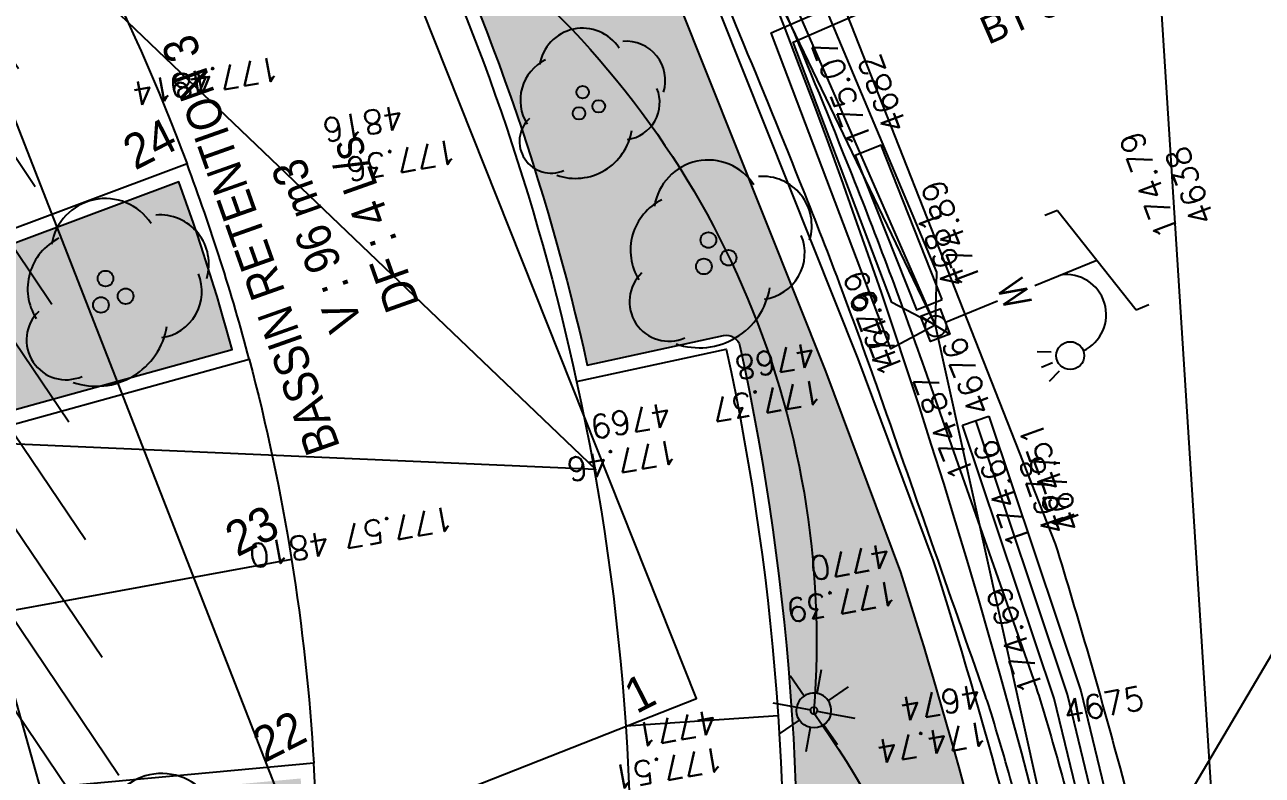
# Model space of a CAD drawing. Extents: x -2313930 to 3286427, y -3858277 to 2572692.
# Drawn here: x 7210 to 8988, y 6452 to 7530 of the extents above; entities that cross this region are included whole.
import ezdxf
from ezdxf.enums import TextEntityAlignment as Align
from ezdxf.lldxf.tags import DXFTag

# ---------------------------------------------------------------- set-up
doc = ezdxf.new("R2010")
doc.units = 0
for name, color, linetype, lineweight in [('_GAZELEC-RESERVATION 2', 132, 'Continuous', 18), ('Fond topo - P', 252, 'Continuous', 50), ('Fond topo - VOI', 252, 'Continuous', 25)]:
    doc.layers.add(name, color=color, linetype=linetype, lineweight=lineweight)
for name, color, linetype in [('AEP_SSL', 252, 'Continuous'), ('CAB_SSL', 252, 'Continuous'), ('EDF_SSL', 252, 'Texte-Electricite'), ('Fond topo - CLO_MUR', 252, 'Continuous'), ('Fond topo - EDF', 252, 'Continuous'), ('Fond topo - Z_500', 252, 'Continuous'), ('prlm-VRD', 2, 'Continuous'), ('SA - arbuste', 252, 'Continuous'), ('SA - bordure', 252, 'Continuous'), ('SA - bât D', 252, 'Continuous'), ('SA - CAB-réso', 252, 'Continuous'), ('SA - couvre sol', 252, 'Continuous'), ('SA - ECL-réso', 252, 'Eclairage public'), ('SA - EDF-réso', 252, 'Texte-BT'), ('SA - enrobé', 252, 'Continuous'), ('SA - EP-réso', 252, 'EP'), ('SA - EU-réso', 252, 'EU'), ('SA - EVMV', 252, 'Continuous'), ('SA - limite revêtement', 252, 'Continuous'), ('SA - marquage au sol', 252, 'Continuous'), ('TELECOM_SSL', 252, 'Texte-Telecom'), ('UNITAIRE SSL', 252, 'UNITAIRE')]:
    doc.layers.add(name, color=color, linetype=linetype)
for name, color, linetype, plot in [('Fond topo - N', 252, 'Continuous', False), ('Fond topo - NCACHE', 252, 'Continuous', False), ('Fond topo - ZCACHE', 252, 'Continuous', False)]:
    doc.layers.add(name, color=color, linetype=linetype, plot=plot)
doc.styles.add('Arial', font='arial.ttf')
doc.styles.add('Lignes', font='arial.ttf', dxfattribs={"height": 0.35})
doc.styles.add('SIMPLEX', font='simplex_.ttf', dxfattribs={"height": 1.25})
doc.styles.add('TP-C_Autocad_Standard', font='simplex_.ttf', dxfattribs={"height": 1})
doc.styles.add('Tronçons', font='arial.ttf', dxfattribs={"height": 0.25})
tags = doc.linetypes.add('Eclairage public', pattern='A,5,-0.25,["ECL",Lignes,S=1,R=0,X=0,Y=-0.18],-1.25', length=6.5).pattern_tags.tags
tags[15:16] = [DXFTag(74, 4), DXFTag(75, 0), DXFTag(340, '0'), DXFTag(46, 0.0), DXFTag(50, 0.0), DXFTag(44, 0.0), DXFTag(45, 0.0)]
tags[4:5] = [DXFTag(74, 4), DXFTag(75, 0), DXFTag(340, '0'), DXFTag(46, 0.0), DXFTag(50, 0.0), DXFTag(44, 0.0), DXFTag(45, 0.0)]
tags = doc.linetypes.add('EP', pattern='A,5,-0.25,["EP",Lignes,S=1,R=0,X=0,Y=-0.18],-1.25', length=6.5).pattern_tags.tags
tags[15:16] = [DXFTag(74, 4), DXFTag(75, 0), DXFTag(340, '0'), DXFTag(46, 0.0), DXFTag(50, 0.0), DXFTag(44, 0.0), DXFTag(45, 0.0)]
tags[4:5] = [DXFTag(74, 4), DXFTag(75, 0), DXFTag(340, '0'), DXFTag(46, 0.0), DXFTag(50, 0.0), DXFTag(44, 0.0), DXFTag(45, 0.0)]
tags = doc.linetypes.add('EU', pattern='A,5,-0.25,["EU",Lignes,S=1,R=0,X=0,Y=-0.18],-1.25', length=6.5).pattern_tags.tags
tags[15:16] = [DXFTag(74, 4), DXFTag(75, 0), DXFTag(340, '0'), DXFTag(46, 0.0), DXFTag(50, 0.0), DXFTag(44, 0.0), DXFTag(45, 0.0)]
tags[4:5] = [DXFTag(74, 4), DXFTag(75, 0), DXFTag(340, '0'), DXFTag(46, 0.0), DXFTag(50, 0.0), DXFTag(44, 0.0), DXFTag(45, 0.0)]
tags = doc.linetypes.add('L16', pattern=[0.37500001490116125, 0.300000011920929, -0.07500000298023224]).pattern_tags.tags
tags[6:7] = [DXFTag(74, 4), DXFTag(75, 0), DXFTag(340, '0'), DXFTag(46, 0.0), DXFTag(50, 0.0), DXFTag(44, 0.0), DXFTag(45, 0.0)]
tags[4:5] = [DXFTag(74, 4), DXFTag(75, 0), DXFTag(340, '0'), DXFTag(46, 0.0), DXFTag(50, 0.0), DXFTag(44, 0.0), DXFTag(45, 0.0)]
tags = doc.linetypes.add('Texte-BT', pattern='A,5,-0.25,["BT",Lignes,S=1,R=0,X=0,Y=-0.18],-1.25', length=6.5).pattern_tags.tags
tags[15:16] = [DXFTag(74, 4), DXFTag(75, 0), DXFTag(340, '0'), DXFTag(46, 0.0), DXFTag(50, 0.0), DXFTag(44, 0.0), DXFTag(45, 0.0)]
tags[4:5] = [DXFTag(74, 4), DXFTag(75, 0), DXFTag(340, '0'), DXFTag(46, 0.0), DXFTag(50, 0.0), DXFTag(44, 0.0), DXFTag(45, 0.0)]
tags = doc.linetypes.add('Texte-Electricite', pattern='A,5,-0.25,["ELEC",Lignes,S=1,R=0,X=0,Y=-0.18],-1.25', length=6.5).pattern_tags.tags
tags[15:16] = [DXFTag(74, 4), DXFTag(75, 0), DXFTag(340, '0'), DXFTag(46, 0.0), DXFTag(50, 0.0), DXFTag(44, 0.0), DXFTag(45, 0.0)]
tags[4:5] = [DXFTag(74, 4), DXFTag(75, 0), DXFTag(340, '0'), DXFTag(46, 0.0), DXFTag(50, 0.0), DXFTag(44, 0.0), DXFTag(45, 0.0)]
tags = doc.linetypes.add('Texte-Telecom', pattern='A,5,-0.25,["TEL",Lignes,S=1,R=0,X=0,Y=-0.18],-1.25', length=6.5).pattern_tags.tags
tags[15:16] = [DXFTag(74, 4), DXFTag(75, 0), DXFTag(340, '0'), DXFTag(46, 0.0), DXFTag(50, 0.0), DXFTag(44, 0.0), DXFTag(45, 0.0)]
tags[4:5] = [DXFTag(74, 4), DXFTag(75, 0), DXFTag(340, '0'), DXFTag(46, 0.0), DXFTag(50, 0.0), DXFTag(44, 0.0), DXFTag(45, 0.0)]
tags = doc.linetypes.add('UNITAIRE', pattern='A,0.25,-0.2000000029802322,0,-0.2000000029802322,0.25,-0.300000011920929,["UNI",TP-C_Autocad_Standard,S=0.1500000059604645,R=0,X=-0.1,Y=-0.05],-0.449999988079071', length=1.650000095367432).pattern_tags.tags
tags[23:24] = [DXFTag(74, 4), DXFTag(75, 0), DXFTag(340, '0'), DXFTag(46, 0.0), DXFTag(50, 0.0), DXFTag(44, 0.0), DXFTag(45, 0.0)]
tags[12:13] = [DXFTag(74, 4), DXFTag(75, 0), DXFTag(340, '0'), DXFTag(46, 0.0), DXFTag(50, 0.0), DXFTag(44, 0.0), DXFTag(45, 0.0)]
tags[10:11] = [DXFTag(74, 4), DXFTag(75, 0), DXFTag(340, '0'), DXFTag(46, 0.0), DXFTag(50, 0.0), DXFTag(44, 0.0), DXFTag(45, 0.0)]
tags[8:9] = [DXFTag(74, 4), DXFTag(75, 0), DXFTag(340, '0'), DXFTag(46, 0.0), DXFTag(50, 0.0), DXFTag(44, 0.0), DXFTag(45, 0.0)]
tags[6:7] = [DXFTag(74, 4), DXFTag(75, 0), DXFTag(340, '0'), DXFTag(46, 0.0), DXFTag(50, 0.0), DXFTag(44, 0.0), DXFTag(45, 0.0)]
tags[4:5] = [DXFTag(74, 4), DXFTag(75, 0), DXFTag(340, '0'), DXFTag(46, 0.0), DXFTag(50, 0.0), DXFTag(44, 0.0), DXFTag(45, 0.0)]
pattern_1 = [(349.2763985886067, (-277130161.1279894, -473864756.7787022), (22.32856350872324, 117.9043497231417), [37.5000005625, -202.5000030375]), (79.27639858860677, (-277130147.3110734, -473864759.3953308), (-235.8086994462835, 44.65712701744649), [15.000000225, -105.000001575]), (79.27639858860677, (-277130138.0997961, -473864761.1397498), (-235.8086994462835, 44.65712701744649), [15.000000225, -105.000001575]), (79.27639858860677, (-277130142.7054347, -473864760.2675403), (-235.8086994462835, 44.65712701744649), [18.75000028125, -101.25000151875]), (112.9664661186067, (-277130151.916716, -473864758.5231205), (-191.1515722884832, 280.4658259369293), [12.00000018, -420.7461593111922]), (45.58633105860677, (-277130133.4941673, -473864762.0119574), (22.32856353476547, 117.9043498154048), [12.00000018, -420.7461593111923]), (45.58633105860677, (-277130124.2828801, -473864763.7563783), (22.32856353476547, 117.9043498154048), [26.00000039, -406.6661590999923]), (112.9664661186067, (-277130161.1279894, -473864756.7787022), (-191.1515722884832, 280.4658259369293), [26.00000039, -406.6661590999922]), (349.2763985886067, (-277130073.3609553, -473864750.4999832), (22.32856350872324, 117.9043497231417), [44.42455106636825, -195.5754525336318]), (349.2763985886067, (-277130085.1249766, -473864728.4255323), (22.32856350872324, 117.9043497231417), [82.81008944215131, -56.09585564143782, 43.07431864611476, -58.01973967029608]), (349.2763985886067, (-277130096.7337571, -473864706.3804808), (22.32856350872324, 117.9043497231417), [119.4799495921992, -46.28746189431191, 29.47870124218051, -44.75389087130835]), (349.2763985886067, (-277130108.4191755, -473864684.3209158), (22.32856350872324, 117.9043497231417), [100.4611429069171, -139.5388606930829]), (349.2763985886067, (-277130104.5097786, -473864665.2146754), (22.32856350872324, 117.9043497231417), [65.56973938354608, -174.4302642164539])]

# ---------------------------------------------------------------- blocks, each defined once
blk = doc.blocks.new('Candélabre', base_point=(-13.42592592600001, -9.391534390999993))
for points in [[(-13.67592592600001, -9.391534390999993, -1), (-13.17592592600001, -9.391534390999993), (-13.37592592600001, -9.391534390999993, 1), (-13.475925926, -9.391534390999993)], [(-13.67592592600001, -9.391534390999993, -1), (-13.17592592600001, -9.391534390999993), (-13.37592592600001, -9.391534390999993, 1), (-13.475925926, -9.391534390999993)], [(-13.67592592600001, -9.391534390999993), (-13.475925926, -9.391534390999993, 1), (-13.37592592600001, -9.391534390999993), (-13.17592592600001, -9.391534390999993, -1)], [(-13.67592592600001, -9.391534390999993), (-13.475925926, -9.391534390999993, 1), (-13.37592592600001, -9.391534390999993), (-13.17592592600001, -9.391534390999993, -1)]]:
    blk.add_hatch(color=250).paths.add_polyline_path(points)
at = {"linetype": 'Continuous', "flags": 128}
for points in [[(-13.42592592600001, -9.141534390999993), (-13.42592592600001, -8.791534391999988)], [(-13.60270262100001, -9.214757695999992), (-13.850189994, -8.967270322999994)], [(-13.24914923200001, -9.214757696999996), (-13.001661857, -8.96727032199999)], [(-14.02592592600001, -9.391534390999993), (-13.67592592600001, -9.391534390999993)], [(-13.17592592600001, -9.391534390999993), (-12.825925927, -9.391534390999993)], [(-13.85018999600001, -9.815798461), (-13.60270262200001, -9.568311086999998)], [(-13.00166185800001, -9.815798458999993), (-13.249149231, -9.568311085999994)], [(-13.42592592600001, -9.991534390999988), (-13.42592592600001, -9.641534390999993)]]:
    blk.add_lwpolyline(points, dxfattribs=at)
for points in [[(-13.67592592600001, -9.391534390999993), (-13.475925926, -9.391534390999993, -1), (-13.37592592600001, -9.391534390999993), (-13.17592592600001, -9.391534390999993, 1)], [(-13.67592592600001, -9.391534390999993), (-13.475925926, -9.391534390999993, 1), (-13.37592592600001, -9.391534390999993), (-13.17592592600001, -9.391534390999993, -1)]]:
    blk.add_lwpolyline(points, format="xyb", close=True, dxfattribs=at)
blk = doc.blocks.new('EDF10')
at = {"ltscale": 2, "flags": 128}
blk.add_lwpolyline([(-0.5, -0.5), (-0.5, 0.5), (0.5, 0.5), (0.5, -0.5)], close=True, dxfattribs=at)
blk.add_lwpolyline([(-0.5, -0.5), (0.5, 0.5)], dxfattribs=at)
blk = doc.blocks.new('EDF02')
at = {"ltscale": 2}
for p, q in [((0.875, 2.75), (0.875, 2.95)), ((-0.875, 2.25), (0.875, 2.75)), ((0, 1.535431), (0, 2.5)), ((-0.875, 2.25), (-0.875, 2.05)), ((0.978086, 1.392164), (0.895804, 1.204402)), ((1.125, 1.349688), (1.125, 1.178214)), ((1.271914, 1.392164), (1.354196, 1.204402)), ((0, 0.15), (0, 0.9586370000000001))]:
    blk.add_line(p, q, dxfattribs=at)
for centre, radius in [((1.125, 1.625), 0.2), ((0, 0), 0.15)]:
    blk.add_circle(centre, radius, dxfattribs=at)
blk.add_arc((0.557686, 1.79611), 0.574625, 2.870977029506814, 166.0535219962534, dxfattribs=at)
at = {"style": 'SIMPLEX'}
blk.add_text('W', height=0.4, dxfattribs=at).set_placement((0, 1.217323), align=Align.MIDDLE_CENTER)
blk = doc.blocks.new('PTOPO')
at = {"layer": 'Fond topo - NCACHE', "style": 'SIMPLEX'}
blk.add_attdef('MAT', text='', height=0.34, dxfattribs=at).set_placement((0.09999999986030161, -0.09999999962747097), align=Align.TOP_LEFT)
at = {"layer": 'Fond topo - ZCACHE', "style": 'SIMPLEX'}
blk.add_attdef('ALT', (0.09999999986030161, 0.09999999962747097), '', height=0.34, dxfattribs=at)
blk = doc.blocks.new('A$C1F970F0F')
at = {"layer": 'SA - couvre sol'}
h = blk.add_hatch(dxfattribs=at)
h.set_pattern_fill('PELOUSE6', color=256, scale=20.0000003, angle=-10.72360141139323, style=0, pattern_type=2)
h.set_pattern_definition(pattern_1)
edge = h.paths.add_edge_path()
edge.add_line((7646.833733000393, 9004.239187634612), (7477.034909394343, 8929.894142197196))
edge.add_arc((7434.696929002223, 9026.329550800418), 105.3199535518038, 248.6552803840878, 293.7028870098457, ccw=False)
edge.add_line((7396.362750401272, 8928.233764092513), (7340.429076437112, 8871.198932294612))
edge.add_arc((7468.942843810095, 8745.1663500336), 180.0000005438222, 135.5584717013493, 219.3767829141741)
edge.add_arc((4686.176288028108, 6461.26392506193), 3419.999998216231, 12.585048785930383, 39.37678309475541, ccw=False)
edge.add_line((8024.006178657112, 7206.442835890936), (8219.509561664872, 7248.890723525209))
edge.add_arc((8223.753109693258, 7229.346100284074), 19.99999993767855, 12.249983647925774, 102.24998416524511, ccw=False)
edge.add_arc((4686.176201344639, 6461.263923183918), 3640.000084590873, -4.615344787991717, 12.24998357604062, ccw=False)
edge.add_arc((8294.437943437548, 6169.977445866316), 20.00000014751522, -94.6153446132571, -4.615344959063975, ccw=False)
edge.add_line((8292.82862597217, 6150.04229846682), (8093.418862683157, 6166.140179817832))
edge.add_arc((4686.175363890326, 6461.264035144361), 3420.000928369583, -9.235443775684189, -4.9504103777057935, ccw=False)
edge.add_line((8061.843408481891, 5912.381895936595), (8521.34448288443, 5951.967918737956))
edge.add_line((8521.34448288443, 5951.967918737956), (8610.609832601514, 4915.805915142612))
edge.add_line((8610.609832601513, 4915.805915142613), (8112.455023229381, 4872.889881516216))
edge.add_line((8112.455023229382, 4872.889881516216), (8135.919816270769, 4600.518498862564))
edge.add_line((8135.919816270769, 4600.518498862564), (8634.074625419682, 4643.434532436447))
edge.add_line((8634.074625419682, 4643.434532436448), (8744.797991940773, 3358.19512460702))
edge.add_line((8744.797991940773, 3358.195124607019), (8246.754370085053, 3315.288669890853))
edge.add_line((8246.754370085053, 3315.288669890853), (8265.505759157297, 3110.932708469081))
edge.add_line((8265.505759157297, 3110.932708469081), (8762.178919040502, 3156.443199355649))
edge.add_line((8762.178919040503, 3156.443199355648), (8787.07957847176, 2867.404761880945))
edge.add_line((8787.07957847176, 2867.404761880946), (8288.924769134286, 2824.48872843756))
edge.add_line((8288.924769134286, 2824.48872843756), (8303.969088563064, 2649.859355084878))
edge.add_line((8303.969088563066, 2649.859355084878), (8345.097518516532, 2658.459544537745))
edge.add_line((8345.097518516532, 2658.459544537744), (8336.330575091022, 2700.556345111646))
edge.add_line((8336.330575091022, 2700.556345111646), (9020.027266334513, 2842.897281088713))
edge.add_line((9020.027266334513, 2842.897281088713), (8947.20038422563, 3719.594510961972))
edge.add_line((8947.20038422563, 3719.594510961972), (8931.509215578299, 3908.486354448317))
edge.add_line((8931.509215578299, 3908.486354448317), (8875.194980365228, 4578.069331261042))
edge.add_line((8875.194980365228, 4578.069331261042), (8827.905410799856, 5026.715447751275))
edge.add_line((8827.905410799856, 5026.715447751276), (8772.223263227552, 5502.243613790299))
edge.add_arc((1776.092496253554, 4752.857531580154), 7036.151306560315, 6.113889428418106, 17.84258743998169)
edge.add_line((8473.81835812193, 6908.75490576587), (8366.257456928231, 7197.474337847268))
edge.add_line((8366.257456928231, 7197.474337847267), (7657.937547416321, 8986.453584762252))
edge.add_line((7657.937547416321, 8986.453584762254), (7654.260125354509, 8985.031741399463))
edge.add_line((7654.260125354508, 8985.031741399462), (7646.833733000392, 9004.23918763461))
h = blk.add_hatch(dxfattribs=at)
h.set_pattern_fill('PELOUSE6', color=256, scale=20.0000003, angle=-10.72360141139323, style=0, pattern_type=2)
h.set_pattern_definition(pattern_1)
edge = h.paths.add_edge_path()
edge.add_arc((4686.17633280365, 6461.263957909795), 2929.999943103911, 34.48608965995057, 42.89962862937583)
edge.add_arc((6700.681395940306, 8333.233251919955), 179.999999986126, 42.89962847510776, 139.7693510133963)
edge.add_arc((8036.110016895354, 7056.094568132154), 2027.519382076243, 136.5878893291629, 177.4536643126465)
edge.add_line((6010.592568096673, 7146.171807559098), (6018.948373371913, 7145.931843945988))
edge.add_line((6018.948373371913, 7145.931843945988), (6030.66105542983, 6828.889455646445))
edge.add_line((6030.661055429829, 6828.889455646445), (6086.545484387591, 6513.581804602189))
edge.add_line((6086.545484387591, 6513.581804602189), (6198.444306795145, 6127.414684863436))
edge.add_line((6198.444306795145, 6127.414684863435), (6298.474729685709, 5856.208511224729))
edge.add_line((6298.474729685709, 5856.20851122473), (6412.911502342192, 5600.584971789341))
edge.add_line((6412.911502342192, 5600.58497178934), (6430.976089253624, 5561.150698599641))
edge.add_line((6430.976089253624, 5561.150698599641), (6391.541816136887, 5543.086111698089))
edge.add_line((6391.541816136887, 5543.086111698089), (6373.477229225455, 5582.520384887787))
edge.add_line((6373.477229225455, 5582.520384887787), (6385.636062437989, 5588.090268212786))
edge.add_line((6385.636062437989, 5588.090268212785), (6270.263852773479, 5845.803342882811))
edge.add_line((6270.263852773479, 5845.803342882812), (6260.946051039006, 5842.366608122313))
edge.add_line((6260.946051039007, 5842.366608122313), (6247.104147932258, 5879.895286746139))
edge.add_line((6247.104147932258, 5879.895286746139), (6256.486317609877, 5883.355762637208))
edge.add_line((6256.486317609876, 5883.355762637208), (6193.646684101131, 6053.728895531077))
edge.add_line((6193.64668410113, 6053.728895531078), (6224.942961944316, 5457.232163833863))
edge.add_line((6224.942961944316, 5457.232163833862), (6349.299166892059, 5359.882025415485))
edge.add_line((6349.29916689206, 5359.882025415484), (6631.131740746965, 5067.486222945057))
edge.add_line((6631.131740746965, 5067.486222945058), (7007.85703846356, 4662.392471667164))
edge.add_arc((6266.884495562824, 4074.377509715027), 945.9396940674151, 15.593354854106678, 38.434526739372416, ccw=False)
edge.add_line((7178.007696354092, 4328.653772497254), (7183.460765751301, 4267.538145496965))
edge.add_line((7183.460765751301, 4267.538145496964), (7669.186119522447, 4309.38338142006))
edge.add_line((7669.186119522446, 4309.383381420061), (7572.789861443083, 5439.941213907456))
edge.add_line((7572.789861443084, 5439.941213907456), (7073.641136563043, 5396.939554527152))
edge.add_line((7073.641136563043, 5396.939554527152), (7049.790845618051, 5685.959026753412))
edge.add_line((7049.790845618052, 5685.959026753411), (7549.313860756474, 5728.992931432434))
edge.add_arc((8316.594495169884, 5740.649924566463), 767.3691793620403, 180.3057384606458, 180.870405297152, ccw=False)
edge.add_line((7549.236240977923, 5736.555152486859), (7069.119661158346, 5822.525488846271))
edge.add_arc((7072.644821027429, 5842.212368796683), 19.99999985711144, 176.038037171249, 259.8481260634846, ccw=False)
edge.add_arc((8504.663289780396, 5743.031176354228), 1455.448990157917, 169.2799127558144, 176.0380375514712, ccw=False)
edge.add_arc((4686.176394906122, 6461.263910698351), 2429.999890929686, -10.61202557555735, -2.87348500570751)
edge.add_arc((7133.095811341383, 6338.443570199892), 20.00000020604537, 90.1409179801426, 177.126514438636, ccw=False)
edge.add_line((7133.046621735704, 6358.44350999165), (7614.451910480803, 6359.627511750571))
edge.add_arc((4808.667676000008, 6462.331267599114), 2807.663304587354, -2.096335715599202, 3.063663128893586)
edge.add_line((7612.31817326701, 6612.388327016001), (7134.702083077234, 6568.527275144537))
edge.add_arc((7132.873113816116, 6588.443471704308), 20.00000034913729, 182.9755633723495, 275.24694149338035, ccw=False)
edge.add_arc((4686.176253983268, 6461.263919471268), 2430.000032833829, 2.975562460078157, 14.66949649561051)
edge.add_arc((7056.312932851384, 7081.709150914684), 20.00000017546606, 105.4364946998268, 194.6694959608697, ccw=False)
edge.add_line((7050.989529879269, 7100.987672291234), (7513.850932238078, 7228.798181061445))
edge.add_arc((4661.509376136225, 6453.410151785248), 2955.855028348035, 15.2079308550242, 20.10997397197326)
edge.add_line((7437.158970696407, 7469.701584797454), (6987.694531252516, 7301.450674901103))
edge.add_arc((6980.682960577042, 7320.181341844977), 20.00000018748722, 200.5227063343824, 290.522704699226, ccw=False)
edge.add_arc((4686.301945798502, 6461.319648332696), 2429.862781547547, 20.52251332408417, 34.12876932729812)
edge.add_arc((6713.483443369026, 7834.969993664992), 18.89001674430282, 120.96134875829961, 213.2758309628496, ccw=False)
edge.add_line((6703.765290681826, 7851.168457730977), (7101.268859919588, 8120.247909627737))
at = {"layer": 'SA - EVMV'}
h = blk.add_hatch(dxfattribs=at)
h.set_pattern_fill('_USER', color=256, scale=74.99999999999999, angle=-55.72360141139323, style=0, pattern_type=0)
h.set_pattern_definition([(304.2763985886068, (-277130161.1279894, -473864756.7787022), (61.97477650275113, 42.238928459823), [])])
h.paths.add_polyline_path([(6137.262643169798, 3161.503242351281), (5258.989506963931, 4651.014984356799), (5823.535050065982, 5411.828376675677), (6009.896409179055, 5810.580329425578), (6042.353956317322, 6037.937811191567), (5791.842057863324, 7412.226220178691), (5768.869517604411, 9187.383885517163), (6965.043931057882, 9781.279833201925), (7125.730307530321, 8202.475428701919), (7356.548247893039, 6578.483473019976), (7421.051285208732, 6215.102708379585), (8728.798868082513, 6201.995811803044), (8825.59209412568, 5455.189202343771), (8884.907463838514, 4910.231636065007), (8937.364138919358, 4349.844162727043), (8990.109761245629, 3720.436779551583), (8238.933497559277, 3575.005023445903)])
at = {"layer": 'AEP_SSL', "elevation": 9.999999999999998e-08, "flags": 128}
blk.add_lwpolyline([(-2009.46431272992, 953.3121996921549), (-1974.130445357614, -2549.104167440536), (-1760.191604675106, -3033.974676226209), (-1600.127185498399, -3169.916464212493), (-1007.958216168089, -3359.143878629571), (-742.7402135561805, -3373.227271705965), (185.7644486929067, -3466.149391532337), (1457.680139553027, -3407.246855666408), (3098.737656271729, -3442.411852942929), (4165.909978031491, -3426.731274088185), (4366.116630586753, -3387.312489108264), (5044.428961021786, -3091.927656257742), (5412.289028469191, -2796.609514369696), (5536.700633028197, -2598.110987192279), (5703.441363650248, 1048.232751273365), (5867.406317671058, 3278.047774201862), (6182.748241543506, 4434.064793799239), (6284.146511390897, 4550.427419959863), (6475.981668657886, 4711.41474985716), (8025.350887839351, 5692.826034684554), (8693.398131395103, 6258.370148193826), (10978.7345952306, 10130.53863316135)], dxfattribs=at)
at = {"layer": 'CAB_SSL', "elevation": 9.999999999999998e-08, "flags": 128}
blk.add_lwpolyline([(6357.382244577097, 13665.38073194157), (7167.913824917828, 10363.14942354549), (8524.013620640386, 7263.625340563319), (9014.566115532376, 5048.241415424802), (9331.65736662798, 4494.516644608388), (9609.924565656824, 1526.374867392593)], dxfattribs=at)
at = {"layer": 'EDF_SSL', "linetype": 'Texte-BT', "elevation": 9.999999999999998e-08, "flags": 128}
for points in [[(5612.361391073044, 14363.46747980959), (6246.532781220194, 13724.25700317935), (6357.382244577097, 13665.38073194157), (7195.027007582705, 10458.01868437479), (7167.913824917828, 10363.14942354549), (7274.310781860213, 10315.81191209642), (8525.555799840666, 7339.85704681924), (8524.013620640386, 7263.625340563319)], [(8524.013620640386, 7263.625340563319), (8459.928042499545, 7229.610973467812), (8288.05222718608, 7683.622949248241), (9071.077918716017, 8025.31585266558), (8983.387929349763, 8245.139402272796), (9529.334747824116, 8577.414722844465), (9560.418782140077, 9442.421182469938), (10047.20916481278, 9954.388809527749), (9865.114867474957, 10112.56962136422), (9951.970920383777, 10222.57024572477)], [(8524.013620640386, 7263.625340563319), (8461.497961426137, 7296.142476501983), (8319.857142832183, 7670.225192661744), (9103.270643793097, 8012.087326406587), (9014.439410370882, 8234.771776507823), (9553.835043282317, 8563.059900508317), (9585.062530241463, 9432.058361136227), (10083.3457000994, 9956.113192876675), (9899.518690702169, 10115.79916881698), (9971.591822304365, 10207.07766019496)]]:
    blk.add_lwpolyline(points, dxfattribs=at)
at = {"layer": 'Fond topo - CLO_MUR', "ltscale": 2, "flags": 128}
for points in [[(7704.479360740801, 9004.725410312763), (7890.729045339652, 8530.312057839654), (8115.455379568418, 7961.560565646816), (8412.913018683557, 7215.462729028824), (8521.066426186046, 6925.152866816355, -0.05126087498175574), (8821.93887091529, 5507.568869198057, 0.004928567174635756), (8877.50638213524, 5033.019703958378, -0.01070257213543329), (8925.020301420172, 4582.245141237843), (8981.335464558413, 3912.651155894359), (9069.429617869233, 2852.165001627135)], [(7657.937547416321, 8986.453584762254), (7844.207263381278, 8511.989208482148), (8068.98201355978, 7943.115181745586), (8366.257456928231, 7197.474337847267), (8473.81835812193, 6908.75490576587, -0.05122082305910179), (8772.22326322755, 5502.243613790299, 0.004928567095368873), (8827.905410799856, 5026.715447751276, -0.01070257210499887), (8875.194977716645, 4578.06936294775), (8931.509215578299, 3908.486354448317), (9020.027266334513, 2842.897281088713)], [(9099.503661256442, 2857.806794675994), (9029.768841556068, 3674.135096516212, 0.002425562910648584), (8983.710465702206, 4214.184040082197, 0.003712242064006256), (8949.286593993262, 4566.656524031377, 6.456692749373129e-05), (8899.637225229711, 5038.181076498351, 0.001219712953851071), (8896.944855445985, 5063.135108859778, 0.006587350988445454), (8857.436212019315, 5382.482512331833, 0.004535956055060247), (8789.759041915275, 5844.853771577722, 0.008373546982798897), (8730.729712814556, 6186.365016694012, 0.01144280291853754), (8677.662638081798, 6434.381476339512, 0.007519788581091132), (8640.322305674863, 6581.408118145886, 0.008745650595407196), (8604.120482952056, 6706.717681165753, 0.009313419861410795), (8596.326318414738, 6730.447047271801, 0.0004915250826251473), (8439.867992029833, 7177.050549144014, 0.01093553292572849), (8329.567755130352, 7470.247039018259, 0.007040721940409205), (8142.006759480114, 7919.151573156228)]]:
    blk.add_lwpolyline(points, format="xyb", dxfattribs=at)
blk.add_lwpolyline([(8534.116962137092, 7300.51730988224), (8446.317124881496, 7522.229983489773), (8409.12707482073, 7507.502452023712), (8496.926912070778, 7285.789778512017)], close=True, dxfattribs=at)
for points in [[(8563.172449189697, 7120.169666674764), (8601.103958370422, 7132.866146903573)], [(8601.103958370422, 7132.866146903573), (8733.103864304598, 6738.508376501571), (8804.219186214588, 6444.811653562439), (9018.615865929203, 5145.697872519155), (9087.331641534867, 4589.768415002626), (9185.71962314218, 3739.387983717394), (9333.747721096257, 2056.517333270424), (9373.804383247696, 1726.926650755636)], [(9293.901573939202, 2053.012399911413), (9145.92158562188, 3735.336112174682), (9047.596707488077, 4585.171131491604), (8979.14970376109, 5139.184652497169), (8764.994147217849, 6436.837372900195), (8694.629676073428, 6727.43318326013), (8563.172449189697, 7120.169666674764)]]:
    blk.add_lwpolyline(points, dxfattribs=at)
at = {"layer": 'Fond topo - CLO_MUR', "linetype": 'L16', "ltscale": 2, "flags": 128}
blk.add_lwpolyline([(9313.824647497626, 2054.764866547332), (9165.820604393468, 3737.362047943871), (9067.464174520137, 4587.469773292867), (8998.882784879805, 5142.441262691174), (8784.606666707554, 6440.824513185565), (8713.866770131823, 6732.970779891681), (8582.138203759956, 7126.517906745582)], dxfattribs=at)
at = {"layer": 'Fond topo - VOI', "ltscale": 2, "flags": 128}
blk.add_lwpolyline([(7448.450433764484, 9217.432711513125), (7539.169354248895, 9254.021201034155, -0.411890888850125), (7824.22231697097, 9137.887069298855), (8287.770111103759, 7988.350156011345), (8696.41221682632, 6949.435703785932, -0.009319693279761941), (8789.439244110767, 6627.154401508205, -0.01707772057230449), (8830.86356864756, 6448.808012521618, -0.000554527928286707), (8873.68187850096, 6229.667676407851, -0.0005180132443277144), (8919.015206144883, 5994.98200582825, -0.00859422759592498), (8952.762000990348, 5801.39796927215, -0.004910682200987315), (9002.649081868538, 5461.150324703362, -0.001414814898365252), (9039.816559474872, 5201.623733881948, -0.003197382407561027), (9055.202987608423, 5086.637645854155, -5.007487638658802e-05), (9076.914827375647, 4915.954698811935, -2.710702401842055e-05), (9116.97421439334, 4600.645434950908, -0.003004064802647913), (9148.450255532847, 4340.281352213291, -0.001786606044778537), (9197.178037105623, 3902.011113522749), (9362.085816023537, 2037.254320594023), (9378.303941611852, 1858.888859066608)], format="xyb", dxfattribs=at)
at = {"layer": 'SA - arbuste', "ltscale": 1.200000047683716}
for centre in [(8017.367876041131, 7598.507944886461), (8012.155964092479, 7568.076221135389), (8040.519448348625, 7578.138554631898)]:
    blk.add_circle(centre, 9, dxfattribs=at)
at = {"layer": 'SA - arbuste', "ltscale": 1.5}
for centre in [(8198.031341560694, 7386.060761719755), (8226.970807048003, 7360.599023882057), (8191.516451750526, 7348.021106912332), (7331.845716787439, 7330.734433125675), (7360.785182206119, 7305.272695300971), (7325.330826771384, 7292.694778357243)]:
    blk.add_circle(centre, 11.25, dxfattribs=at)
at = {"layer": 'SA - arbuste', "ltscale": 0.800000011920929}
for centre, radius, start, end in [((8017.200029761346, 7627.901234478861), 62.512032, 32.90494452736273, 171.1222224813845), ((8079.609073812843, 7615.043775092916), 56.59152, 342.9842594908044, 94.63470456241697), ((7992.60448050834, 7586.73181252211), 64.770816, 116.3248625443805, 211.8320555822061), ((8074.609297384382, 7583.53923023217), 53.515008, 277.8831335487014, 22.28760153890703), ((7972.079551435438, 7527.652250306099), 45.49180799999999, 133.2696687023551, 293.7521367596177), ((8006.926360604148, 7556.736041687741), 82.09075199999998, 251.0377365658391, 350.7437826127198), ((8197.82153381096, 7422.802373643924), 78.14003999999998, 32.9049445848495, 171.1222226413906), ((8275.832838895434, 7406.73054945508), 70.73939999999999, 342.9842595967367, 94.63470461757107), ((7331.635908854695, 7367.476045084502), 78.14003999999998, 32.9049445848495, 171.1222224813845), ((8167.077097264977, 7371.340596336326), 80.96351999999999, 116.324862673362, 211.8320556380322), ((7409.647213939169, 7351.404220895656), 70.73939999999999, 342.9842595967367, 94.63470456241697), ((7300.891472285835, 7316.014267781235), 80.96351999999999, 116.3248626102021, 211.8320555073776), ((8269.583118372853, 7367.349868447775), 66.89375999999999, 277.8831335132367, 22.28760146519074), ((7403.397493393712, 7312.023539892684), 66.89375999999999, 277.8831337175755, 22.28760140524623), ((8141.420935928009, 7297.491143494435), 56.86476, 133.2696686513233, 293.7521366013054), ((8184.979447367407, 7333.845882701859), 102.61344, 251.0377365388965, 350.743782506156), ((7275.235310971743, 7242.164814935012), 56.86476, 133.2696686281367, 293.7521367921132), ((7318.793822411142, 7278.519554142436), 102.61344, 251.0377366399764, 350.7437826127198), ((7412.473597788623, 6536.09041691178), 83.34937599999999, 32.90494453679299, 171.122222747956)]:
    blk.add_arc(centre, radius, start, end, dxfattribs=at)
at = {"layer": 'SA - bordure', "elevation": 9.999999999999998e-08, "flags": 128}
for points in [[(7377.912303133283, 8937.40151477274), (7326.935044620447, 8885.998822022075, 0.3845585408183712), (7314.344701010286, 8618.282882064921, -0.1189188540116698), (8008.762250838065, 7182.667072578358), (8223.753109561545, 7229.346100214229, -0.07372200130540935), (8294.437943580353, 6169.977445744485), (8075.151323516688, 6187.679939009729, -0.02205204452703436), (8037.882685746923, 5890.243598312279), (8503.13493187769, 5930.325084689469), (8588.966998930831, 4934.01546626738), (8090.812189541371, 4891.099432549477), (8117.710265218964, 4578.875665201762), (8615.865074373425, 4621.791698679806), (8723.15515827564, 3376.404675635948), (8225.000348897962, 3333.488642105389), (8247.416687791472, 3089.191408542678), (8743.978728049058, 3134.691717514314), (8765.436744783749, 2885.614312914206), (8267.281935446275, 2842.698279470821), (8284.250231979246, 2645.736029715545)], [(7392.113082992906, 8923.318267660961), (7341.13582448007, 8871.915574910294, 0.3845585402556451), (7329.804515241603, 8630.971228842569, -0.1174364388792178), (8024.006177272055, 7206.44283558451), (8219.509561664872, 7248.890723525209, -0.414213566390127), (8243.29773292261, 7233.589648125115, -0.07372200136814289), (8314.373090861136, 6168.368128277893, -0.4142135693190591), (8292.82862597217, 6150.04229846682), (8093.418862683158, 6166.140179817832, -0.01869916432319161), (8061.843408481891, 5912.381895936595), (8521.34448288443, 5951.967918737956), (8610.609832601513, 4915.805915142613), (8112.455023229382, 4872.889881516216), (8135.919816270769, 4600.518498862564), (8634.074625419682, 4643.434532436448), (8744.797991940773, 3358.195124607019), (8246.754370085053, 3315.288669890853), (8265.505759157297, 3110.932708469081), (8762.178919040503, 3156.443199355648), (8787.07957847176, 2867.404761880946), (8288.924769134286, 2824.48872843756), (8304.176424340489, 2647.452670983562)], [(7633.669469462158, 6339.674716300604, 0.02605809049415018), (7631.103103215665, 6634.197565109461), (7132.873113495158, 6588.443471385939, 0.05106874003880187), (7056.312932571319, 7081.70915106251), (7538.311832372427, 7214.804121296649, 0.02476009810036266), (7448.94962701597, 7495.470609850445), (6980.682960525053, 7320.181341570459, 0.05928958460944116), (6715.044223976334, 7834.652031656822), (7129.292994216798, 8114.885499401262, 0.03793102981102866), (6847.190858420812, 8469.376475711182, 0.448929176355109), (6548.359163801135, 8462.840109695195, 0.1802867996624689), (5990.566606092258, 7146.026651659193)], [(7112.900078199147, 6587.405270960267, 0.05106873993652463), (7036.964878374047, 7076.644292085395, -0.4102981154760822), (7050.989529879269, 7100.987672291234), (7513.850932238078, 7228.798181061446, 0.02139245977515587), (7437.158970696407, 7469.701584797454), (6987.694531252517, 7301.450674901103, -0.414213559319059), (6961.952293898334, 7313.169770692741, 0.05928958515797771), (6698.482036738202, 7823.440700306689, -0.4143014340460295), (6703.837862160664, 7851.217581934368), (7101.439003088359, 8120.189162500496, 0.03624201714342074), (6832.535076851582, 8455.767356556842, 0.4497716766601062), (6563.260279393329, 8449.48916243595, 0.1803551462315874), (6010.547304919031, 7145.148202407152)]]:
    blk.add_lwpolyline(points, format="xyb", dxfattribs=at)
at = {"layer": 'SA - CAB-réso', "elevation": 9.999999999999998e-08, "flags": 128}
blk.add_lwpolyline([(9014.566115532376, 5048.241415424802), (8935.120619844252, 5117.710327440671, 0.09087497859259484), (7884.217388677309, 8639.080483669284), (7390.957962306487, 8489.118687360493), (6744.657857395806, 8309.685335149781), (5510.16022878775, 8004.412141119001, -0.2977231239250334), (5322.276951186663, 8053.934497477404), (4664.375473358868, 8848.007762671477), (4607.934646767239, 8916.130654775085, -0.05564552141704502), (4601.847878495041, 8925.4066386004, -0.366069999527649), (4649.300719062125, 9125.990703585443, -0.04315299786015206), (4656.642997819594, 9130.496374459515), (5002.349724613518, 9303.567502575448)], format="xyb", dxfattribs=at)
at = {"layer": 'SA - ECL-réso', "ltscale": 0.75, "elevation": 9.999999999999998e-08, "flags": 128}
blk.add_lwpolyline([(6079.62296544096, 7441.030052417758, -0.3688612105616934), (6913.385655810405, 8301.411355391892, -0.2546205328853831), (7642.34312649104, 8261.403504809092, -0.3073365536668565), (7868.785195376819, 7813.239566180241), (7870.647024769974, 7808.418928214736, -0.2495718796976199), (8349.543965804514, 6710.082718887611), (8349.52215911393, 6706.768986087925, -0.2136977009206384), (8597.694043863183, 5436.308932903066, -0.1946918286475566), (8695.712197281699, 4241.317790546431, -0.1897251175918905), (8808.86411701403, 3013.531902418893)], format="xyb", dxfattribs=at)
at = {"layer": 'SA - EDF-réso', "ltscale": 0.75, "flags": 128}
blk.add_lwpolyline([(7825.402460875883, 8713.943948472113), (8524.013620640386, 7263.625340563319)], dxfattribs=at)
at = {"layer": 'SA - enrobé'}
blk.add_lwpolyline([(5900.497056554697, 8590.419456090678), (6360.210637578124, 9053.969607238887), (7370.412407968218, 8625.864014690866), (6911.799090041725, 9536.10230415287), (7010.70128525668, 9585.742926046769), (7020.781452921752, 9564.310513012775), (7026.744363143154, 9567.115009892732), (7262.580432867897, 9105.719912583041), (7291.122638515357, 9119.14398292848), (7342.762054097051, 9009.348459506178), (7434.067245025048, 9026.616541510186), (7377.912303133283, 8937.40151477274), (7468.942843266607, 8745.166350041736), (4686.176285657987, 6461.263924183753), (8527.026134476295, 5741.917854959565), (8021.176637476873, 5699.405891852376), (8026.438139240248, 5638.331646462964), (8283.817952682304, 2650.753781131409), (7840.575959495666, 2552.961207407581), (8504.663795556335, 5743.031099718173), (4688.35858653882, 6461.895392988572), (6700.681395911883, 8333.233252020125), (8036.110024208943, 7056.094562955612), (5990.566606092258, 7146.026651659193)], dxfattribs=at)
at = {"layer": 'SA - EP-réso', "linetype": 'ByBlock', "elevation": 9.999999999999998e-08, "flags": 128}
blk.add_lwpolyline([(7613.636938190242, 6503.523661195764), (8181.174002113625, 6727.512981746641), (7590.375013237002, 8212.166070602638), (7031.497472177602, 7993.86377077918)], close=True, dxfattribs=at)
at = {"layer": 'SA - EU-réso', "ltscale": 0.75, "elevation": 9.999999999999998e-08, "flags": 128}
blk.add_lwpolyline([(6727.763208986407, 8417.020677996366), (7862.330741037192, 4370.375687025537)], dxfattribs=at)
at = {"layer": 'SA - limite revêtement', "elevation": 9.999999999999998e-08, "flags": 128}
for points in [[(7129.18299569923, 8114.811087045062, -0.05927682933817924), (7448.94962701597, 7495.470609850445)], [(7538.311832481263, 7214.804121370826, -0.04995269614730929), (7631.103103215665, 6634.197565109461)]]:
    blk.add_lwpolyline(points, format="xyb", dxfattribs=at)
at = {"layer": 'SA - limite revêtement', "flags": 128}
blk.add_lwpolyline([(8008.762251782235, 7182.667072683914, -0.07499702481949844), (8075.151323516688, 6187.679939009729)], format="xyb", dxfattribs=at)
at = {"layer": 'SA - marquage au sol', "elevation": 9.999999999999998e-08, "flags": 128}
for points in [[(7599.180429012363, 6926.996536493251), (7107.188251404836, 6837.031227221195)], [(8298.14491669646, 6702.26728665854), (8079.267325050689, 6687.662997324482)]]:
    blk.add_lwpolyline(points, dxfattribs=at)
at = {"layer": 'TELECOM_SSL', "elevation": 9.999999999999998e-08, "flags": 128}
blk.add_lwpolyline([(7841.511953198064, 8793.364340337244), (8208.726810858305, 7948.138615803483, -0.007040721839240258), (8397.077587162134, 7497.343837052334, -0.01093800396313773), (8508.52177737553, 7201.1019869791), (8665.003715774183, 6754.430979074621, -0.009313423122362415), (8673.643489578326, 6728.12715241504, -0.00874564846797897), (8710.551565770427, 6600.372952181415, -0.007519788914209596), (8748.430480995641, 6451.225653744532, -0.01144280291912039), (8802.19412141527, 6199.953696448178, -0.00837354707933268), (8861.638415546287, 5856.041691182468, -0.004535955738617154), (8929.506733873515, 5392.364504128472, -0.006587350438406998), (8969.250711234705, 5071.114902617336, -0.0006097294357551743), (8969.269962299762, 5070.938494237345), (8971.972351438188, 5045.89159855967), (9021.632488844032, 4574.264768469398, -0.003712241898370726), (9056.161354816471, 4220.717228063221, -0.002424751281234154), (9102.265154999788, 3680.146032422821), (9197.801856917396, 2869.258965941449), (9302.23992624581, 1719.285857485394)], format="xyb", dxfattribs=at)
at = {"layer": 'UNITAIRE SSL', "ltscale": 2, "elevation": 9.999999999999998e-08, "flags": 128}
blk.add_lwpolyline([(9277.160084539535, 1394.792913226968), (9210.309808990714, 2055.189423128942), (8725.000283435525, 9663.721154642295)], dxfattribs=at)
at = {"layer": 'Fond topo - EDF', "ltscale": 2}
for name, p, xscale, yscale, zscale, rotation in [('EDF02', (8524.807739971222, 7262.3069249942), 99.99999999999999, 99.99999999999999, 99.99999999999999, 292.3178498457697), ('EDF10', (8524.013620640386, 7263.625340563319), 38.9999999940103, 30, 99.99999999999997, 291.0573143772036)]:
    blk.add_blockref(name, p, dxfattribs=dict(at, xscale=xscale, yscale=yscale, zscale=zscale, rotation=rotation))
at = {"layer": 'Fond topo - P', "ltscale": 2}
ref = blk.add_blockref('PTOPO', (7500.808477079206, 7590.97938677279), dxfattribs=dict(at, xscale=99.99999999999994, yscale=99.99999999999994, zscale=99.99999999999994, rotation=190.0656205306617))
ref.add_attrib('MAT', '4814', dxfattribs={"layer": 'Fond topo - N', "color": 0, "ltscale": 2, "height": 33.99999999999999, "rotation": 190.0656204987762, "style": 'SIMPLEX'}).set_placement((7489.214635212647, 7599.077709340138), align=Align.TOP_LEFT)
ref.add_attrib('ALT', '177.49', (7578.606698719512, 7650.292811715732), dxfattribs={"layer": 'Fond topo - Z_500', "color": 0, "ltscale": 2, "height": 33.99999999999999, "rotation": 190.0656204987762, "style": 'SIMPLEX'})
ref = blk.add_blockref('PTOPO', (8446.712410377386, 7522.869796686636), dxfattribs=dict(at, xscale=99.99999999999999, yscale=99.99999999999999, zscale=99.99999999999999, rotation=110.5499856810219))
ref.add_attrib('MAT', '4682', dxfattribs={"layer": 'Fond topo - N', "color": 0, "ltscale": 2, "height": 33.99999999999999, "rotation": 110.5499856455753, "style": 'SIMPLEX'}).set_placement((8452.565829268598, 7535.74370405517), align=Align.TOP_LEFT)
ref.add_attrib('ALT', '175.07', (8433.838503220975, 7528.723215822039), dxfattribs={"layer": 'Fond topo - Z_500', "color": 0, "ltscale": 2, "height": 33.99999999999999, "rotation": 110.5499856455753, "style": 'SIMPLEX'})
ref = blk.add_blockref('PTOPO', (7773.936349640529, 7538.540532201953), dxfattribs=dict(at, xscale=99.99999999999994, yscale=99.99999999999994, zscale=99.99999999999994, rotation=190.0656205306617))
ref.add_attrib('MAT', '4816', dxfattribs={"layer": 'Fond topo - N', "color": 0, "ltscale": 2, "height": 33.99999999999999, "rotation": 190.0656204987762, "style": 'SIMPLEX'}).set_placement((7762.34250780863, 7546.638854952314), align=Align.TOP_LEFT)
ref.add_attrib('ALT', '177.36', (7833.148037812203, 7531.23895626181), dxfattribs={"layer": 'Fond topo - Z_500', "color": 0, "ltscale": 2, "height": 33.99999999999999, "rotation": 190.0656204987762, "style": 'SIMPLEX'})
ref = blk.add_blockref('PTOPO', (8888.283914142683, 7390.133790849261), dxfattribs=dict(at, xscale=99.99999999999996, yscale=99.99999999999996, zscale=99.99999999999996, rotation=110.566426129551))
ref.add_attrib('MAT', '4638', dxfattribs={"layer": 'Fond topo - N', "color": 0, "ltscale": 2, "height": 33.99999999999999, "rotation": 110.5664260914847, "style": 'SIMPLEX'}).set_placement((8894.13363882697, 7403.009377072378), align=Align.TOP_LEFT)
ref.add_attrib('ALT', '174.79', (8875.408327697563, 7395.983515362319), dxfattribs={"layer": 'Fond topo - Z_500', "color": 0, "ltscale": 2, "height": 33.99999999999999, "rotation": 110.5664260914847, "style": 'SIMPLEX'})
ref = blk.add_blockref('PTOPO', (8532.042058137764, 7299.601749538949), dxfattribs=dict(at, xscale=99.99999999999999, yscale=99.99999999999999, zscale=99.99999999999999, rotation=110.7012433169668))
ref.add_attrib('MAT', '4681', dxfattribs={"layer": 'Fond topo - N', "color": 0, "ltscale": 2, "height": 33.99999999999999, "rotation": 110.7012432718894, "style": 'SIMPLEX'}).set_placement((8537.861470565895, 7312.49106457572), align=Align.TOP_LEFT)
ref.add_attrib('ALT', '174.89', (8590.853868665705, 7326.347359247698), dxfattribs={"layer": 'Fond topo - Z_500', "color": 0, "ltscale": 2, "height": 33.99999999999999, "rotation": 110.7012432718894, "style": 'SIMPLEX'})
ref = blk.add_blockref('PTOPO', (8434.922133325505, 7182.905988844974), dxfattribs=dict(at, xscale=99.99999999999999, yscale=99.99999999999999, zscale=99.99999999999999, rotation=110.8626232163836))
ref.add_attrib('MAT', '4679', dxfattribs={"layer": 'Fond topo - N', "color": 0, "ltscale": 2, "height": 33.99999999999999, "rotation": 110.8626231893315, "style": 'SIMPLEX'}).set_placement((8440.7052181266, 7195.811643740008), align=Align.TOP_LEFT)
ref.add_attrib('ALT', '174.99', (8479.388816318773, 7197.31537564299), dxfattribs={"layer": 'Fond topo - Z_500', "color": 0, "ltscale": 2, "height": 33.99999999999999, "rotation": 110.8626231893315, "style": 'SIMPLEX'})
ref = blk.add_blockref('PTOPO', (8568.762451584551, 7116.506099612672), dxfattribs=dict(at, xscale=99.99999999999999, yscale=99.99999999999999, zscale=99.99999999999999, rotation=111.0719164111462))
ref.add_attrib('MAT', '4676', dxfattribs={"layer": 'Fond topo - N', "color": 0, "ltscale": 2, "height": 33.99999999999999, "rotation": 111.0719163781288, "style": 'SIMPLEX'}).set_placement((8574.49835555282, 7129.432793357481), align=Align.TOP_LEFT)
ref.add_attrib('ALT', '174.87', (8580.368218997182, 7048.920068586262), dxfattribs={"layer": 'Fond topo - Z_500', "color": 0, "ltscale": 2, "height": 33.99999999999999, "rotation": 111.0719163781288, "style": 'SIMPLEX'})
ref = blk.add_blockref('PTOPO', (8366.257456928231, 7197.474337847267), dxfattribs=dict(at, xscale=99.99999999999994, yscale=99.99999999999994, zscale=99.99999999999994, rotation=190.0656205306617))
ref.add_attrib('MAT', '4768', dxfattribs={"layer": 'Fond topo - N', "color": 0, "ltscale": 2, "height": 33.99999999999999, "rotation": 190.0656204987762, "style": 'SIMPLEX'}).set_placement((8354.663615079002, 7205.572660506121), align=Align.TOP_LEFT)
ref.add_attrib('ALT', '177.37', (8358.159134164875, 7185.880495946739), dxfattribs={"layer": 'Fond topo - Z_500', "color": 0, "ltscale": 2, "height": 33.99999999999999, "rotation": 190.0656204987762, "style": 'SIMPLEX'})
ref = blk.add_blockref('PTOPO', (8158.453271768085, 7111.601685126916), dxfattribs=dict(at, xscale=99.99999999999994, yscale=99.99999999999994, zscale=99.99999999999994, rotation=190.0656205306617))
ref.add_attrib('MAT', '4769', dxfattribs={"layer": 'Fond topo - N', "color": 0, "ltscale": 2, "height": 33.99999999999999, "rotation": 190.0656204987762, "style": 'SIMPLEX'}).set_placement((8146.859429907074, 7119.700007598423), align=Align.TOP_LEFT)
ref.add_attrib('ALT', '177.46', (8150.354949044934, 7100.00784331356), dxfattribs={"layer": 'Fond topo - Z_500', "color": 0, "ltscale": 2, "height": 33.99999999999999, "rotation": 190.0656204987762, "style": 'SIMPLEX'})
ref = blk.add_blockref('PTOPO', (8697.753116785652, 6949.254663068785), dxfattribs=dict(at, xscale=99.99999999999999, yscale=99.99999999999999, zscale=99.99999999999999, rotation=109.5634141505513))
ref.add_attrib('MAT', '4677', dxfattribs={"layer": 'Fond topo - N', "color": 0, "ltscale": 2, "height": 33.99999999999999, "rotation": 109.5634141249258, "style": 'SIMPLEX'}).set_placement((8703.827331828956, 6962.025877130071), align=Align.TOP_LEFT)
ref.add_attrib('ALT', '174.51', (8728.904213831285, 6976.676626043392), dxfattribs={"layer": 'Fond topo - Z_500', "color": 0, "ltscale": 2, "height": 33.99999999999999, "rotation": 109.5634141249258, "style": 'SIMPLEX'})
ref = blk.add_blockref('PTOPO', (8675.534591508986, 6945.151703110849), dxfattribs=dict(at, xscale=99.99999999999999, yscale=99.99999999999999, zscale=99.99999999999999, rotation=109.13409049501))
ref.add_attrib('MAT', '4678', dxfattribs={"layer": 'Fond topo - N', "color": 0, "ltscale": 2, "height": 33.99999999999999, "rotation": 109.1340904478899, "style": 'SIMPLEX'}).set_placement((8681.704331259138, 6957.877044397664), align=Align.TOP_LEFT)
ref.add_attrib('ALT', '174.66', (8662.809250154756, 6951.321442755281), dxfattribs={"layer": 'Fond topo - Z_500', "color": 0, "ltscale": 2, "height": 33.99999999999999, "rotation": 109.1340904478899, "style": 'SIMPLEX'})
ref = blk.add_blockref('PTOPO', (7667.869682869626, 6926.521340530768), dxfattribs=dict(at, xscale=99.99999999999994, yscale=99.99999999999994, zscale=99.99999999999994, rotation=190.0656205306617))
ref.add_attrib('MAT', '4810', dxfattribs={"layer": 'Fond topo - N', "color": 0, "ltscale": 2, "height": 33.99999999999999, "rotation": 190.0656204987762, "style": 'SIMPLEX'}).set_placement((7656.275841060602, 6934.619663276794), align=Align.TOP_LEFT)
ref.add_attrib('ALT', '177.57', (7828.613231728861, 7003.87759712008), dxfattribs={"layer": 'Fond topo - Z_500', "color": 0, "ltscale": 2, "height": 33.99999999999999, "rotation": 190.0656204987762, "style": 'SIMPLEX'})
ref = blk.add_blockref('PTOPO', (8473.81835812193, 6908.75490576587), dxfattribs=dict(at, xscale=99.99999999999994, yscale=99.99999999999994, zscale=99.99999999999994, rotation=190.0656205306617))
ref.add_attrib('MAT', '4770', dxfattribs={"layer": 'Fond topo - N', "color": 0, "ltscale": 2, "height": 33.99999999999999, "rotation": 190.0656204987762, "style": 'SIMPLEX'}).set_placement((8462.224516290029, 6916.853228516228), align=Align.TOP_LEFT)
ref.add_attrib('ALT', '177.39', (8465.720035375902, 6897.161063956846), dxfattribs={"layer": 'Fond topo - Z_500', "color": 0, "ltscale": 2, "height": 33.99999999999999, "rotation": 190.0656204987762, "style": 'SIMPLEX'})
ref = blk.add_blockref('PTOPO', (8694.074452695679, 6732.439943121976), dxfattribs=dict(at, xscale=99.99999999999997, yscale=99.99999999999997, zscale=99.99999999999997, rotation=10.50006177379595))
ref.add_attrib('MAT', '4675', dxfattribs={"layer": 'Fond topo - N', "color": 0, "ltscale": 2, "height": 33.99999999999999, "rotation": 10.50006173067215, "style": 'SIMPLEX'}).set_placement((8705.729365658774, 6724.429761887721), align=Align.TOP_LEFT)
ref.add_attrib('ALT', '174.69', (8679.647990523627, 6740.741607075468), dxfattribs={"layer": 'Fond topo - Z_500', "color": 0, "ltscale": 2, "height": 33.99999999999999, "rotation": 108.6377462358418, "style": 'SIMPLEX'})
ref = blk.add_blockref('PTOPO', (8604.120482952056, 6706.717681165753), dxfattribs=dict(at, xscale=99.99999999999994, yscale=99.99999999999994, zscale=99.99999999999994, rotation=190.0656205306617))
ref.add_attrib('MAT', '4674', dxfattribs={"layer": 'Fond topo - N', "color": 0, "ltscale": 2, "height": 33.99999999999999, "rotation": 190.0656204987762, "style": 'SIMPLEX'}).set_placement((8592.526641143033, 6714.81600391178), align=Align.TOP_LEFT)
ref.add_attrib('ALT', '174.74', (8596.022160228906, 6695.123839352398), dxfattribs={"layer": 'Fond topo - Z_500', "color": 0, "ltscale": 2, "height": 33.99999999999999, "rotation": 190.0656204987762, "style": 'SIMPLEX'})
ref = blk.add_blockref('PTOPO', (8224.466484458759, 6669.689362959369), dxfattribs=dict(at, xscale=99.99999999999994, yscale=99.99999999999994, zscale=99.99999999999994, rotation=190.0656205306617))
ref.add_attrib('MAT', '4771', dxfattribs={"layer": 'Fond topo - N', "color": 0, "ltscale": 2, "height": 33.99999999999999, "rotation": 190.0656204987762, "style": 'SIMPLEX'}).set_placement((8212.872642592201, 6677.787685526715), align=Align.TOP_LEFT)
ref.add_attrib('ALT', '177.51', (8216.368161678074, 6658.095520967333), dxfattribs={"layer": 'Fond topo - Z_500', "color": 0, "ltscale": 2, "height": 33.99999999999999, "rotation": 190.0656204987762, "style": 'SIMPLEX'})
at = {"layer": 'SA - ECL-réso', "linetype": 'ByBlock', "xscale": 99.99999999999999, "yscale": 99.99999999999999, "zscale": 99.99999999999999, "rotation": 349.2763985886067}
blk.add_blockref('Candélabre', (8349.543965804514, 6710.082718887611), dxfattribs=at)
at = {"layer": 'EDF_SSL', "style": 'Tronçons'}
blk.add_text('BT 3x95 Al+1xN', height=39.99999999999999, rotation=23.55614919964093, dxfattribs=at).set_placement((8600.067109921849, 7666.248550003507))
at = {"layer": 'SA - bât D', "style": 'Arial', "width": 0.9273999929428101}
for s, p in [('24', (7374.383758874491, 7485.716892344625)), ('23', (7521.190421163412, 6929.962517883583)), ('1', (8094.635406050766, 6704.646107048158)), ('22', (7560.640797411605, 6634.672286148686))]:
    blk.add_text(s, height=49.99999999999999, rotation=27.02773871768589, dxfattribs=at).set_placement(p)
at = {"layer": 'SA - EP-réso', "style": 'Arial', "width": 0.8575000166893005}
for s, p in [('BASSIN RETENTION 3', (7669.372677286357, 7088.983506163457)), ('DF : 4 L/s', (7783.638789705933, 7294.086517112934)), ('V : 96 m3', (7701.572286176371, 7265.53760808499))]:
    blk.add_text(s, height=49.99999999999999, rotation=109.4898686062937, dxfattribs=at).set_placement(p)

msp = doc.modelspace()

# ---------------------------------------------------------------- linework, layer by layer
at = {"layer": '_GAZELEC-RESERVATION 2'}
msp.add_circle((486248.4803309143, -227485.9628347494), 2800178.148749841, dxfattribs=at)

# ---------------------------------------------------------------- block references
at = {"layer": 'prlm-VRD'}
msp.add_blockref('A$C1F970F0F', (-5.729869075061288, -165.0016201740946), dxfattribs=at)

doc.saveas('drawing.dxf')
